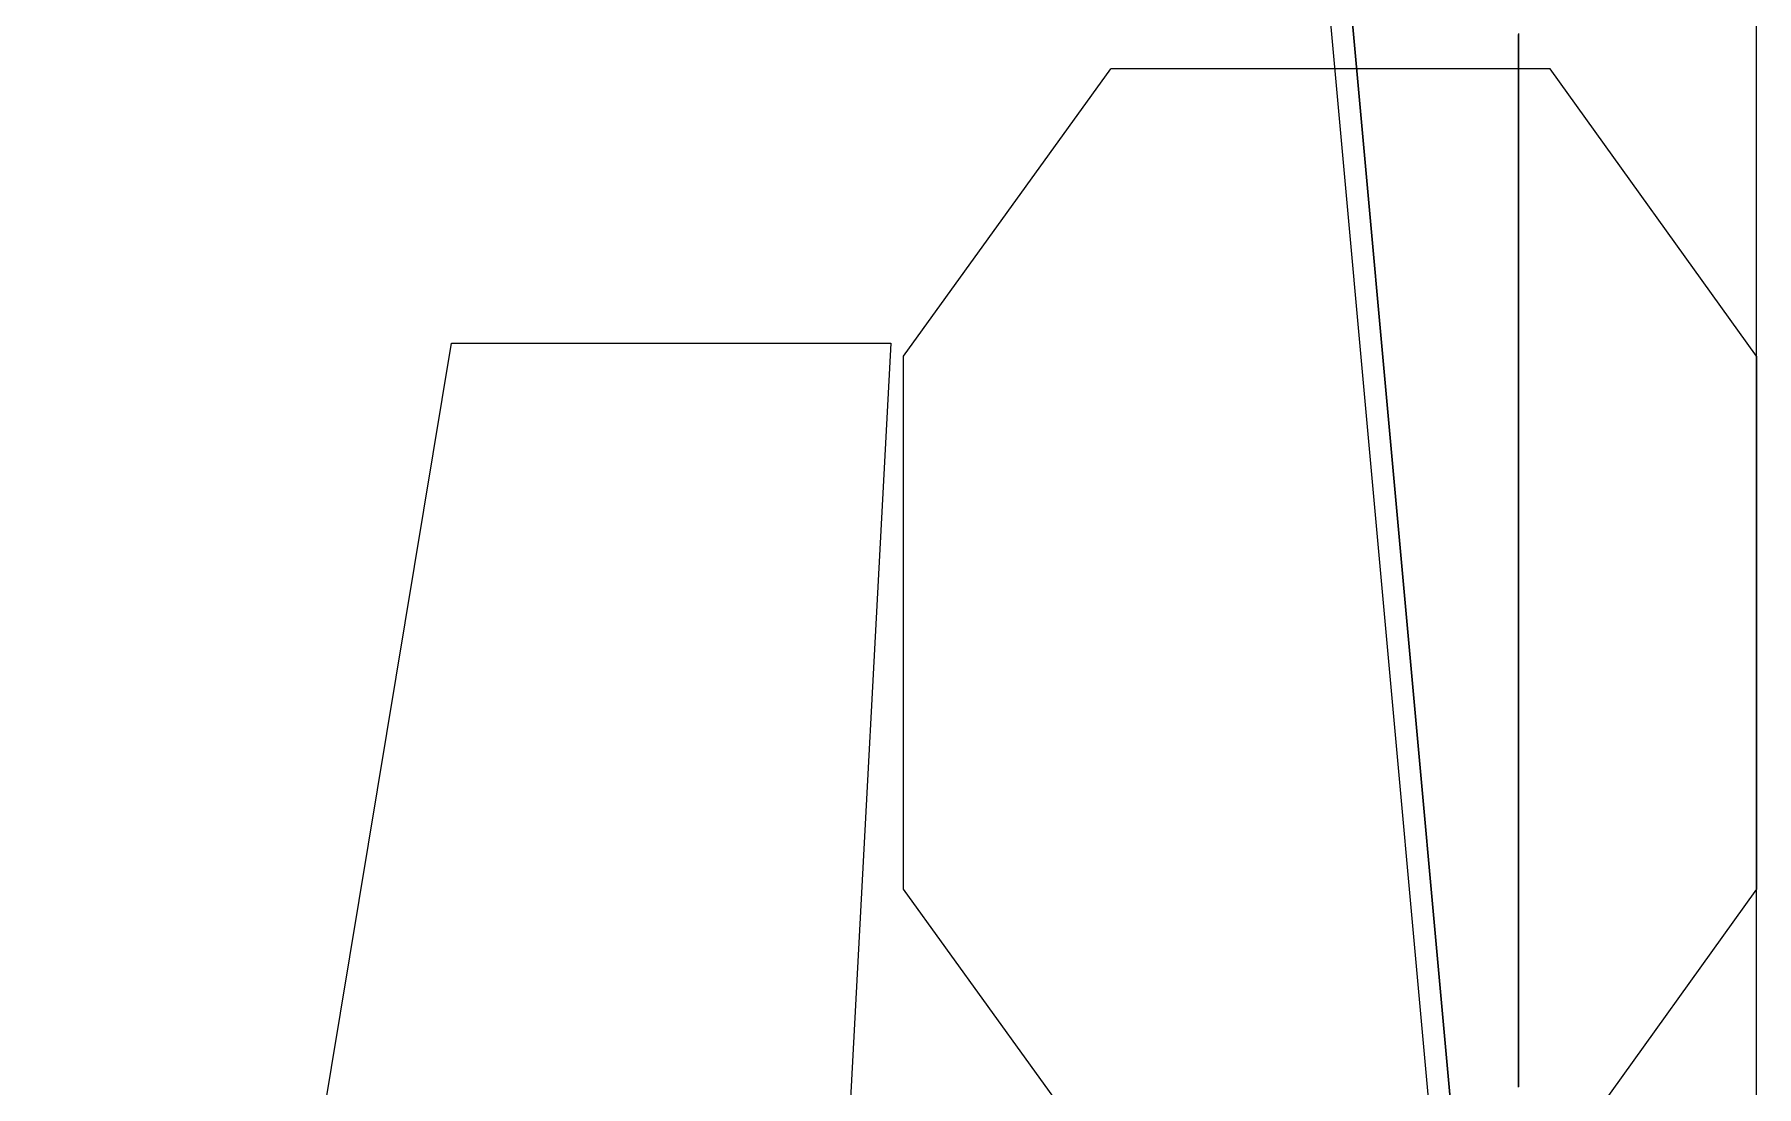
# Model space of a CAD drawing. Extents: x 65572 to 72871, y 30718 to 33858.
# Drawn here: x 65702.89 to 65710, y 31692.56 to 31696.9 of the extents above; entities that cross this region are included whole.
import ezdxf

# ---------------------------------------------------------------- set-up
doc = ezdxf.new("R2010")
doc.units = 0
doc.header["$LTSCALE"] = 0.5
doc.header["$MEASUREMENT"] = 0
doc.layers.get('0').update_dxf_attribs({"color": 20, "linetype": 'CONTINUOUS'})
doc.layers.add('Framing', color=142, linetype='CONTINUOUS', lineweight=13)
doc.layers.add('Layout', color=154, linetype='CONTINUOUS', lineweight=5)

# ---------------------------------------------------------------- blocks, each defined once
blk = doc.blocks.new('12fstg01')
at = {"color": 0, "linetype": 'ByBlock'}
for p, q in [((0.03515, 0.14937), (0.25367, 0.1132)), ((0.25367, 0.1132), (0.25367, 0.0751)), ((0.25367, 0.0751), (0.02436, 0.08728)), ((0.18143, 0.056), (0.20634, 0.07399)), ((0.20634, 0.07399), (0.25256, 0.07399)), ((0.25256, 0.07399), (0.27747, 0.056)), ((0.27747, 0.0179), (0.27747, 0.056)), ((0.20634, 0), (0.18143, 0.0179)), ((0.25256, 0), (0.27747, 0.0179)), ((0.25256, 0), (0.20634, 0))]:
    blk.add_line(p, q, dxfattribs=at)

msp = doc.modelspace()

# ---------------------------------------------------------------- linework, layer by layer
at = {"layer": 'Framing'}
msp.add_line((65710.001499, 31646.573358), (65710.001499, 31987.019194), dxfattribs=at)
at = {"layer": 'Layout', "linetype": 'ByBlock'}
for p, q in [((65708.020398, 31700.399654), (65709.020081, 31689.403142)), ((65709.020403, 31689.398956), (65708.020398, 31700.39901)), ((65708.020398, 31699.397953), (65709.020081, 31688.401441))]:
    msp.add_line(p, q, dxfattribs=at)
msp.add_lwpolyline([(65709.020081, 31692.558997), (65709.020081, 31692.563359), (65709.020081, 31692.567721), (65709.020081, 31692.572082), (65709.020081, 31692.576444), (65709.020081, 31692.580806), (65709.020081, 31692.585167), (65709.020081, 31692.589529), (65709.020081, 31692.593891), (65709.020081, 31692.598252), (65709.020081, 31692.602614), (65709.020081, 31692.606976), (65709.020081, 31692.611337), (65709.020081, 31692.615699), (65709.020081, 31692.620061), (65709.020081, 31692.624422), (65709.020081, 31692.628784), (65709.020081, 31692.633145), (65709.020081, 31692.637507), (65709.020081, 31692.641869), (65709.020081, 31692.64623), (65709.020081, 31692.650592), (65709.020081, 31692.654954), (65709.020081, 31692.659315), (65709.020081, 31692.663677), (65709.020081, 31692.668039), (65709.020081, 31692.6724), (65709.020081, 31692.676762), (65709.020081, 31692.681124), (65709.020081, 31692.685485), (65709.020081, 31692.689847), (65709.020081, 31692.694209), (65709.020081, 31692.69857), (65709.020081, 31692.702932), (65709.020081, 31692.707293), (65709.020081, 31692.711655), (65709.020081, 31692.716017), (65709.020081, 31692.720378), (65709.020081, 31692.72474), (65709.020081, 31692.729102), (65709.020081, 31692.733463), (65709.020081, 31692.737825), (65709.020081, 31692.742187), (65709.020081, 31692.746548), (65709.020081, 31692.75091), (65709.020081, 31692.755272), (65709.020081, 31692.759633), (65709.020081, 31692.763995), (65709.020081, 31692.768357), (65709.020081, 31692.772718), (65709.020081, 31692.77708), (65709.020081, 31692.781441), (65709.020081, 31692.785803), (65709.020081, 31692.790165), (65709.020081, 31692.794526), (65709.020081, 31692.798888), (65709.020081, 31692.80325), (65709.020081, 31692.807611), (65709.020081, 31692.811973), (65709.020081, 31692.816335), (65709.020081, 31692.820696), (65709.020081, 31692.825058), (65709.020081, 31692.82942), (65709.020081, 31692.833781), (65709.020081, 31692.838143), (65709.020081, 31692.842505), (65709.020081, 31692.846866), (65709.020081, 31692.851228), (65709.020081, 31692.855589), (65709.020081, 31692.859951), (65709.020081, 31692.864313), (65709.020081, 31692.868674), (65709.020081, 31692.873036), (65709.020081, 31692.877398), (65709.020081, 31692.881759), (65709.020081, 31692.886121), (65709.020081, 31692.890483), (65709.020081, 31692.894844), (65709.020081, 31692.899206), (65709.020081, 31692.903568), (65709.020081, 31692.907929), (65709.020081, 31692.912291), (65709.020081, 31692.916653), (65709.020081, 31692.921014), (65709.020081, 31692.925376), (65709.020081, 31692.929738), (65709.020081, 31692.934099), (65709.020081, 31692.938461), (65709.020081, 31692.942822), (65709.020081, 31692.947184), (65709.020081, 31692.951546), (65709.020081, 31692.955907), (65709.020081, 31692.960269), (65709.020081, 31692.964631), (65709.020081, 31692.968992), (65709.020081, 31692.973354), (65709.020081, 31692.977716), (65709.020081, 31692.982077), (65709.020081, 31692.986439), (65709.020081, 31692.990801), (65709.020081, 31692.995162), (65709.020081, 31692.999524), (65709.020081, 31693.003886), (65709.020081, 31693.008247), (65709.020081, 31693.012609), (65709.020081, 31693.01697), (65709.020081, 31693.021332), (65709.020081, 31693.025694), (65709.020081, 31693.030055), (65709.020081, 31693.034417), (65709.020081, 31693.038779), (65709.020081, 31693.04314), (65709.020081, 31693.047502), (65709.020081, 31693.051864), (65709.020081, 31693.056225), (65709.020081, 31693.060587), (65709.020081, 31693.064949), (65709.020081, 31693.06931), (65709.020081, 31693.073672), (65709.020081, 31693.078034), (65709.020081, 31693.082395), (65709.020081, 31693.086757), (65709.020081, 31693.091118), (65709.020081, 31693.09548), (65709.020081, 31693.099842), (65709.020081, 31693.104203), (65709.020081, 31693.108565), (65709.020081, 31693.112927), (65709.020081, 31693.117288), (65709.020081, 31693.12165), (65709.020081, 31693.126012), (65709.020081, 31693.130373), (65709.020081, 31693.134735), (65709.020081, 31693.139097), (65709.020081, 31693.143458), (65709.020081, 31693.14782), (65709.020081, 31693.152182), (65709.020081, 31693.156543), (65709.020081, 31693.160905), (65709.020081, 31693.165266), (65709.020081, 31693.169628), (65709.020081, 31693.17399), (65709.020081, 31693.178351), (65709.020081, 31693.182713), (65709.020081, 31693.187075), (65709.020081, 31693.191436), (65709.020081, 31693.195798), (65709.020081, 31693.20016), (65709.020081, 31693.204521), (65709.020081, 31693.208883), (65709.020081, 31693.213245), (65709.020081, 31693.217606), (65709.020081, 31693.221968), (65709.020081, 31693.22633), (65709.020081, 31693.230691), (65709.020081, 31693.235053), (65709.020081, 31693.239415), (65709.020081, 31693.243776), (65709.020081, 31693.248138), (65709.020081, 31693.252499), (65709.020081, 31693.256861), (65709.020081, 31693.261223), (65709.020081, 31693.265584), (65709.020081, 31693.269946), (65709.020081, 31693.274308), (65709.020081, 31693.278669), (65709.020081, 31693.283031), (65709.020081, 31693.287393), (65709.020081, 31693.291754), (65709.020081, 31693.296116), (65709.020081, 31693.300478), (65709.020081, 31693.304839), (65709.020081, 31693.309201), (65709.020081, 31693.313563), (65709.020081, 31693.317924), (65709.020081, 31693.322286), (65709.020081, 31693.326647), (65709.020081, 31693.331009), (65709.020081, 31693.335371), (65709.020081, 31693.339732), (65709.020081, 31693.344094), (65709.020081, 31693.348456), (65709.020081, 31693.352817), (65709.020081, 31693.357179), (65709.020081, 31693.361541), (65709.020081, 31693.365902), (65709.020081, 31693.370264), (65709.020081, 31693.374626), (65709.020081, 31693.378987), (65709.020081, 31693.383349), (65709.020081, 31693.387711), (65709.020081, 31693.392072), (65709.020081, 31693.396434), (65709.020081, 31693.400795), (65709.020081, 31693.405157), (65709.020081, 31693.409519), (65709.020081, 31693.41388), (65709.020081, 31693.418242), (65709.020081, 31693.422604), (65709.020081, 31693.426965), (65709.020081, 31693.431327), (65709.020081, 31693.435689), (65709.020081, 31693.44005), (65709.020081, 31693.444412), (65709.020081, 31693.448774), (65709.020081, 31693.453135), (65709.020081, 31693.457497), (65709.020081, 31693.461859), (65709.020081, 31693.46622), (65709.020081, 31693.470582), (65709.020081, 31693.474943), (65709.020081, 31693.479305), (65709.020081, 31693.483667), (65709.020081, 31693.488028), (65709.020081, 31693.49239), (65709.020081, 31693.496752), (65709.020081, 31693.501113), (65709.020081, 31693.505475), (65709.020081, 31693.509837), (65709.020081, 31693.514198), (65709.020081, 31693.51856), (65709.020081, 31693.522922), (65709.020081, 31693.527283), (65709.020081, 31693.531645), (65709.020081, 31693.536007), (65709.020081, 31693.540368), (65709.020081, 31693.54473), (65709.020081, 31693.549092), (65709.020081, 31693.553453), (65709.020081, 31693.557815), (65709.020081, 31693.562176), (65709.020081, 31693.566538), (65709.020081, 31693.5709), (65709.020081, 31693.575261), (65709.020081, 31693.579623), (65709.020081, 31693.583985), (65709.020081, 31693.588346), (65709.020081, 31693.592708), (65709.020081, 31693.59707), (65709.020081, 31693.601431), (65709.020081, 31693.605793), (65709.020081, 31693.610155), (65709.020081, 31693.614516), (65709.020081, 31693.618878), (65709.020081, 31693.62324), (65709.020081, 31693.627601), (65709.020081, 31693.631963), (65709.020081, 31693.636324), (65709.020081, 31693.640686), (65709.020081, 31693.645048), (65709.020081, 31693.649409), (65709.020081, 31693.653771), (65709.020081, 31693.658133), (65709.020081, 31693.662494), (65709.020081, 31693.666856), (65709.020081, 31693.671218), (65709.020081, 31693.675579), (65709.020081, 31693.679941), (65709.020081, 31693.684303), (65709.020081, 31693.688664), (65709.020081, 31693.693026), (65709.020081, 31693.697388), (65709.020081, 31693.701749), (65709.020081, 31693.706111), (65709.020081, 31693.710472), (65709.020081, 31693.714834), (65709.020081, 31693.719196), (65709.020081, 31693.723557), (65709.020081, 31693.727919), (65709.020081, 31693.732281), (65709.020081, 31693.736642), (65709.020081, 31693.741004), (65709.020081, 31693.745366), (65709.020081, 31693.749727), (65709.020081, 31693.754089), (65709.020081, 31693.758451), (65709.020081, 31693.762812), (65709.020081, 31693.767174), (65709.020081, 31693.771536), (65709.020081, 31693.775897), (65709.020081, 31693.780259), (65709.020081, 31693.78462), (65709.020081, 31693.788982), (65709.020081, 31693.793344), (65709.020081, 31693.797705), (65709.020081, 31693.802067), (65709.020081, 31693.806429), (65709.020081, 31693.81079), (65709.020081, 31693.815152), (65709.020081, 31693.819514), (65709.020081, 31693.823875), (65709.020081, 31693.828237), (65709.020081, 31693.832599), (65709.020081, 31693.83696), (65709.020081, 31693.841322), (65709.020081, 31693.845684), (65709.020081, 31693.850045), (65709.020081, 31693.854407), (65709.020081, 31693.858769), (65709.020081, 31693.86313), (65709.020081, 31693.867492), (65709.020081, 31693.871853), (65709.020081, 31693.876215), (65709.020081, 31693.880577), (65709.020081, 31693.884938), (65709.020081, 31693.8893), (65709.020081, 31693.893662), (65709.020081, 31693.898023), (65709.020081, 31693.902385), (65709.020081, 31693.906747), (65709.020081, 31693.911108), (65709.020081, 31693.91547), (65709.020081, 31693.919832), (65709.020081, 31693.925054), (65709.020081, 31693.930277), (65709.020081, 31693.9355), (65709.020081, 31693.940723), (65709.020081, 31693.945946), (65709.020081, 31693.951169), (65709.020081, 31693.956392), (65709.020081, 31693.961614), (65709.020081, 31693.966837), (65709.020081, 31693.97206), (65709.020081, 31693.977283), (65709.020081, 31693.982506), (65709.020081, 31693.987729), (65709.020081, 31693.992951), (65709.020081, 31693.998174), (65709.020081, 31694.003397), (65709.020081, 31694.00862), (65709.020081, 31694.013843), (65709.020081, 31694.019066), (65709.020081, 31694.024289), (65709.020081, 31694.029511), (65709.020081, 31694.034734), (65709.020081, 31694.039957), (65709.020081, 31694.04518), (65709.020081, 31694.050403), (65709.020081, 31694.055626), (65709.020081, 31694.060849), (65709.020081, 31694.066071), (65709.020081, 31694.071294), (65709.020081, 31694.076517), (65709.020081, 31694.08174), (65709.020081, 31694.086963), (65709.020081, 31694.092186), (65709.020081, 31694.097408), (65709.020081, 31694.102631), (65709.020081, 31694.107854), (65709.020081, 31694.113077), (65709.020081, 31694.1183), (65709.020081, 31694.123523), (65709.020081, 31694.128746), (65709.020081, 31694.133968), (65709.020081, 31694.139191), (65709.020081, 31694.144414), (65709.020081, 31694.149637), (65709.020081, 31694.15486), (65709.020081, 31694.160083), (65709.020081, 31694.165306), (65709.020081, 31694.170528), (65709.020081, 31694.175751), (65709.020081, 31694.180974), (65709.020081, 31694.186197), (65709.020081, 31694.19142), (65709.020081, 31694.196643), (65709.020081, 31694.201865), (65709.020081, 31694.207088), (65709.020081, 31694.212311), (65709.020081, 31694.217534), (65709.020081, 31694.222757), (65709.020081, 31694.22798), (65709.020081, 31694.233203), (65709.020081, 31694.238425), (65709.020081, 31694.243648), (65709.020081, 31694.248871), (65709.020081, 31694.254094), (65709.020081, 31694.259317), (65709.020081, 31694.26454), (65709.020081, 31694.269763), (65709.020081, 31694.274985), (65709.020081, 31694.280208), (65709.020081, 31694.285431), (65709.020081, 31694.290654), (65709.020081, 31694.295877), (65709.020081, 31694.3011), (65709.020081, 31694.306322), (65709.020081, 31694.311545), (65709.020081, 31694.316768), (65709.020081, 31694.321991), (65709.020081, 31694.327214), (65709.020081, 31694.332437), (65709.020081, 31694.33766), (65709.020081, 31694.342882), (65709.020081, 31694.348105), (65709.020081, 31694.353328), (65709.020081, 31694.358551), (65709.020081, 31694.363774), (65709.020081, 31694.368997), (65709.020081, 31694.37422), (65709.020081, 31694.379442), (65709.020081, 31694.384665), (65709.020081, 31694.389888), (65709.020081, 31694.395111), (65709.020081, 31694.400334), (65709.020081, 31694.405557), (65709.020081, 31694.410779), (65709.020081, 31694.416002), (65709.020081, 31694.421225), (65709.020081, 31694.426448), (65709.020081, 31694.431671), (65709.020081, 31694.436894), (65709.020081, 31694.442117), (65709.020081, 31694.447339), (65709.020081, 31694.452562), (65709.020081, 31694.457785), (65709.020081, 31694.463008), (65709.020081, 31694.468231), (65709.020081, 31694.473454), (65709.020081, 31694.478677), (65709.020081, 31694.483899), (65709.020081, 31694.489122), (65709.020081, 31694.494345), (65709.020081, 31694.499568), (65709.020081, 31694.504791), (65709.020081, 31694.510014), (65709.020081, 31694.515237), (65709.020081, 31694.520459), (65709.020081, 31694.525682), (65709.020081, 31694.530905), (65709.020081, 31694.536128), (65709.020081, 31694.541351), (65709.020081, 31694.546574), (65709.020081, 31694.551796), (65709.020081, 31694.557019), (65709.020081, 31694.562242), (65709.020081, 31694.567465), (65709.020081, 31694.572688), (65709.020081, 31694.577911), (65709.020081, 31694.583134), (65709.020081, 31694.588356), (65709.020081, 31694.593579), (65709.020081, 31694.598802), (65709.020081, 31694.604025), (65709.020081, 31694.609248), (65709.020081, 31694.614471), (65709.020081, 31694.619694), (65709.020081, 31694.624916), (65709.020081, 31694.630139), (65709.020081, 31694.635362), (65709.020081, 31694.640585), (65709.020081, 31694.645808), (65709.020081, 31694.651031), (65709.020081, 31694.656253), (65709.020081, 31694.661476), (65709.020081, 31694.666699), (65709.020081, 31694.671922), (65709.020081, 31694.677145), (65709.020081, 31694.682368), (65709.020081, 31694.687591), (65709.020081, 31694.692813), (65709.020081, 31694.698036), (65709.020081, 31694.703259), (65709.020081, 31694.708482), (65709.020081, 31694.713705), (65709.020081, 31694.718928), (65709.020081, 31694.724151), (65709.020081, 31694.729373), (65709.020081, 31694.734596), (65709.020081, 31694.739819), (65709.020081, 31694.745042), (65709.020081, 31694.750265), (65709.020081, 31694.755488), (65709.020081, 31694.76071), (65709.020081, 31694.765933), (65709.020081, 31694.771156), (65709.020081, 31694.776379), (65709.020081, 31694.781602), (65709.020081, 31694.786825), (65709.020081, 31694.792048), (65709.020081, 31694.79727), (65709.020081, 31694.802493), (65709.020081, 31694.807716), (65709.020081, 31694.812939), (65709.020081, 31694.818162), (65709.020081, 31694.823385), (65709.020081, 31694.828608), (65709.020081, 31694.83383), (65709.020081, 31694.839053), (65709.020081, 31694.844276), (65709.020081, 31694.849499), (65709.020081, 31694.854722), (65709.020081, 31694.859945), (65709.020081, 31694.865167), (65709.020081, 31694.87039), (65709.020081, 31694.875613), (65709.020081, 31694.880836), (65709.020081, 31694.886059), (65709.020081, 31694.891282), (65709.020081, 31694.896505), (65709.020081, 31694.901727), (65709.020081, 31694.90695), (65709.020081, 31694.912173), (65709.020081, 31694.917396), (65709.020081, 31694.922619), (65709.020081, 31694.927842), (65709.020081, 31694.933065), (65709.020081, 31694.938287), (65709.020081, 31694.94351), (65709.020081, 31694.948733), (65709.020081, 31694.953956), (65709.020081, 31694.959179), (65709.020081, 31694.964402), (65709.020081, 31694.969624), (65709.020081, 31694.974847), (65709.020081, 31694.98007), (65709.020081, 31694.985293), (65709.020081, 31694.990516), (65709.020081, 31694.995739), (65709.020081, 31695.000962), (65709.020081, 31695.006184), (65709.020081, 31695.011407), (65709.020081, 31695.01663), (65709.020081, 31695.021853), (65709.020081, 31695.027076), (65709.020081, 31695.032299), (65709.020081, 31695.037522), (65709.020081, 31695.042744), (65709.020081, 31695.047967), (65709.020081, 31695.05319), (65709.020081, 31695.058413), (65709.020081, 31695.063636), (65709.020081, 31695.068859), (65709.020081, 31695.074081), (65709.020081, 31695.079304), (65709.020081, 31695.084527), (65709.020081, 31695.08975), (65709.020081, 31695.094973), (65709.020081, 31695.100196), (65709.020081, 31695.105419), (65709.020081, 31695.110641), (65709.020081, 31695.115864), (65709.020081, 31695.121087), (65709.020081, 31695.12631), (65709.020081, 31695.131533), (65709.020081, 31695.136756), (65709.020081, 31695.141979), (65709.020081, 31695.147201), (65709.020081, 31695.152424), (65709.020081, 31695.157647), (65709.020081, 31695.16287), (65709.020081, 31695.168093), (65709.020081, 31695.173316), (65709.020081, 31695.178538), (65709.020081, 31695.183761), (65709.020081, 31695.188984), (65709.020081, 31695.194207), (65709.020081, 31695.19943), (65709.020081, 31695.204653), (65709.020081, 31695.209876), (65709.020081, 31695.215098), (65709.020081, 31695.220321), (65709.020081, 31695.225544), (65709.020081, 31695.230767), (65709.020081, 31695.23599), (65709.020081, 31695.241213), (65709.020081, 31695.246436), (65709.020081, 31695.251658), (65709.020081, 31695.256881), (65709.020081, 31695.262104), (65709.020081, 31695.267327), (65709.020081, 31695.27255), (65709.020081, 31695.277773), (65709.020081, 31695.282995), (65709.020081, 31695.288218), (65709.020081, 31695.293441), (65709.020081, 31695.298664), (65709.020081, 31695.303887), (65709.020081, 31695.30911), (65709.020081, 31695.314333), (65709.020081, 31695.319555), (65709.020081, 31695.324778), (65709.020081, 31695.330001), (65709.020081, 31695.335224), (65709.020081, 31695.340447), (65709.020081, 31695.34567), (65709.020081, 31695.350893), (65709.020081, 31695.356115), (65709.020081, 31695.361338), (65709.020081, 31695.366561), (65709.020081, 31695.371784), (65709.020081, 31695.377007), (65709.020081, 31695.38223), (65709.020081, 31695.387452), (65709.020081, 31695.392675), (65709.020081, 31695.397898), (65709.020081, 31695.403121), (65709.020081, 31695.408344), (65709.020081, 31695.413567), (65709.020081, 31695.41879), (65709.020081, 31695.424012), (65709.020081, 31695.429235), (65709.020081, 31695.434458), (65709.020081, 31695.439681), (65709.020081, 31695.444904), (65709.020081, 31695.450127), (65709.020081, 31695.45535), (65709.020081, 31695.460572), (65709.020081, 31695.465795), (65709.020081, 31695.471018), (65709.020081, 31695.476241), (65709.020081, 31695.481464), (65709.020081, 31695.486687), (65709.020081, 31695.491909), (65709.020081, 31695.497132), (65709.020081, 31695.502355), (65709.020081, 31695.507578), (65709.020081, 31695.512801), (65709.020081, 31695.518024), (65709.020081, 31695.523247), (65709.020081, 31695.528469), (65709.020081, 31695.533692), (65709.020081, 31695.538915), (65709.020081, 31695.544138), (65709.020081, 31695.549361), (65709.020081, 31695.554584), (65709.020081, 31695.559807), (65709.020081, 31695.565029), (65709.020081, 31695.570252), (65709.020081, 31695.575475), (65709.020081, 31695.580698), (65709.020081, 31695.585921), (65709.020081, 31695.591144), (65709.020081, 31695.596367), (65709.020081, 31695.601589), (65709.020081, 31695.606812), (65709.020081, 31695.612035), (65709.020081, 31695.617258), (65709.020081, 31695.622481), (65709.020081, 31695.627704), (65709.020081, 31695.632926), (65709.020081, 31695.638149), (65709.020081, 31695.643372), (65709.020081, 31695.648595), (65709.020081, 31695.653818), (65709.020081, 31695.659041), (65709.020081, 31695.664264), (65709.020081, 31695.669486), (65709.020081, 31695.674709), (65709.020081, 31695.679932), (65709.020081, 31695.685155), (65709.020081, 31695.690378), (65709.020081, 31695.695601), (65709.020081, 31695.700824), (65709.020081, 31695.706046), (65709.020081, 31695.711269), (65709.020081, 31695.716492), (65709.020081, 31695.721715), (65709.020081, 31695.726938), (65709.020081, 31695.732161), (65709.020081, 31695.737383), (65709.020081, 31695.742606), (65709.020081, 31695.747829), (65709.020081, 31695.753052), (65709.020081, 31695.758275), (65709.020081, 31695.763498), (65709.020081, 31695.768721), (65709.020081, 31695.773943), (65709.020081, 31695.779166), (65709.020081, 31695.784389), (65709.020081, 31695.789612), (65709.020081, 31695.794835), (65709.020081, 31695.800058), (65709.020081, 31695.805281), (65709.020081, 31695.810503), (65709.020081, 31695.815726), (65709.020081, 31695.820949), (65709.020081, 31695.826172), (65709.020081, 31695.831395), (65709.020081, 31695.836618), (65709.020081, 31695.84184), (65709.020081, 31695.847063), (65709.020081, 31695.852286), (65709.020081, 31695.857509), (65709.020081, 31695.862732), (65709.020081, 31695.867955), (65709.020081, 31695.873178), (65709.020081, 31695.8784), (65709.020081, 31695.883623), (65709.020081, 31695.888846), (65709.020081, 31695.894069), (65709.020081, 31695.899292), (65709.020081, 31695.904515), (65709.020081, 31695.909738), (65709.020081, 31695.91496), (65709.020081, 31695.920183), (65709.020081, 31695.925406), (65709.020081, 31695.930629), (65709.020081, 31695.935852), (65709.020081, 31695.941075), (65709.020081, 31695.946297), (65709.020081, 31695.95152), (65709.020081, 31695.956743), (65709.020081, 31695.961966), (65709.020081, 31695.967189), (65709.020081, 31695.972412), (65709.020081, 31695.977635), (65709.020081, 31695.982857), (65709.020081, 31695.98808), (65709.020081, 31695.993303), (65709.020081, 31695.998526), (65709.020081, 31696.003749), (65709.020081, 31696.008972), (65709.020081, 31696.014195), (65709.020081, 31696.019417), (65709.020081, 31696.02464), (65709.020081, 31696.029863), (65709.020081, 31696.035086), (65709.020081, 31696.040309), (65709.020081, 31696.045532), (65709.020081, 31696.050754), (65709.020081, 31696.055977), (65709.020081, 31696.0612), (65709.020081, 31696.066423), (65709.020081, 31696.071646), (65709.020081, 31696.076869), (65709.020081, 31696.082092), (65709.020081, 31696.087314), (65709.020081, 31696.092537), (65709.020081, 31696.09776), (65709.020081, 31696.102983), (65709.020081, 31696.108206), (65709.020081, 31696.113429), (65709.020081, 31696.118652), (65709.020081, 31696.123874), (65709.020081, 31696.129097), (65709.020081, 31696.13432), (65709.020081, 31696.139543), (65709.020081, 31696.144766), (65709.020081, 31696.149989), (65709.020081, 31696.155211), (65709.020081, 31696.160434), (65709.020081, 31696.165657), (65709.020081, 31696.17088), (65709.020081, 31696.176103), (65709.020081, 31696.181326), (65709.020081, 31696.186549), (65709.020081, 31696.191771), (65709.020081, 31696.197294), (65709.020081, 31696.203116), (65709.020081, 31696.208938), (65709.020081, 31696.21476), (65709.020081, 31696.220583), (65709.020081, 31696.226405), (65709.020081, 31696.232227), (65709.020081, 31696.238049), (65709.020081, 31696.243871), (65709.020081, 31696.249693), (65709.020081, 31696.255516), (65709.020081, 31696.261338), (65709.020081, 31696.26716), (65709.020081, 31696.272982), (65709.020081, 31696.278804), (65709.020081, 31696.284626), (65709.020081, 31696.290448), (65709.020081, 31696.296271), (65709.020081, 31696.302093), (65709.020081, 31696.307915), (65709.020081, 31696.313737), (65709.020081, 31696.319559), (65709.020081, 31696.325381), (65709.020081, 31696.331204), (65709.020081, 31696.337026), (65709.020081, 31696.342848), (65709.020081, 31696.34867), (65709.020081, 31696.354492), (65709.020081, 31696.360314), (65709.020081, 31696.366136), (65709.020081, 31696.371959), (65709.020081, 31696.377781), (65709.020081, 31696.383603), (65709.020081, 31696.389425), (65709.020081, 31696.395247), (65709.020081, 31696.401069), (65709.020081, 31696.406892), (65709.020081, 31696.412714), (65709.020081, 31696.418536), (65709.020081, 31696.424358), (65709.020081, 31696.43018), (65709.020081, 31696.436002), (65709.020081, 31696.441825), (65709.020081, 31696.447647), (65709.020081, 31696.453469), (65709.020081, 31696.459291), (65709.020081, 31696.465113), (65709.020081, 31696.470935), (65709.020081, 31696.476757), (65709.020081, 31696.48258), (65709.020081, 31696.488402), (65709.020081, 31696.494224), (65709.020081, 31696.500046), (65709.020081, 31696.505868), (65709.020081, 31696.51169), (65709.020081, 31696.517513), (65709.020081, 31696.523335), (65709.020081, 31696.529157), (65709.020081, 31696.534979), (65709.020081, 31696.540801), (65709.020081, 31696.546623), (65709.020081, 31696.552446), (65709.020081, 31696.558268), (65709.020081, 31696.56409), (65709.020081, 31696.569912), (65709.020081, 31696.575734), (65709.020081, 31696.581556), (65709.020081, 31696.587378), (65709.020081, 31696.593201), (65709.020081, 31696.599023), (65709.020081, 31696.604845), (65709.020081, 31696.610667), (65709.020081, 31696.616489), (65709.020081, 31696.622311), (65709.020081, 31696.628134), (65709.020081, 31696.633956), (65709.020081, 31696.639778), (65709.020081, 31696.6456), (65709.020081, 31696.651422), (65709.020081, 31696.657244), (65709.020081, 31696.663066), (65709.020081, 31696.668889), (65709.020081, 31696.674711), (65709.020081, 31696.680533), (65709.020081, 31696.686355), (65709.020081, 31696.692177), (65709.020081, 31696.697999), (65709.020081, 31696.703822), (65709.020081, 31696.709644), (65709.020081, 31696.715466), (65709.020081, 31696.721288), (65709.020081, 31696.72711), (65709.020081, 31696.732932), (65709.020081, 31696.738755), (65709.020081, 31696.744577), (65709.020081, 31696.750399), (65709.020081, 31696.756221), (65709.020081, 31696.762043), (65709.020081, 31696.767865), (65709.020081, 31696.773687), (65709.020081, 31696.77951), (65709.020081, 31696.785332), (65709.020081, 31696.791154), (65709.020081, 31696.796976), (65709.020081, 31696.802798), (65709.020081, 31696.80862), (65709.020081, 31696.814443), (65709.020081, 31696.820265), (65709.020081, 31696.826087), (65709.020081, 31696.831909), (65709.020081, 31696.837731), (65709.020081, 31696.843553), (65709.020081, 31696.849376), (65709.020081, 31696.855198), (65709.020081, 31696.86102), (65709.020081, 31696.866842), (65709.020081, 31696.872664), (65709.020081, 31696.878486), (65709.020081, 31696.884308), (65709.020081, 31696.890131), (65709.020081, 31696.895953), (65709.020081, 31696.901775)], dxfattribs=at)
at = {"layer": 'Layout', "linetype": 'ByBlock', "flags": 128}
msp.add_lwpolyline([(65709.020403, 31692.560191), (65709.020403, 31692.564554), (65709.020403, 31692.568917), (65709.020403, 31692.57328), (65709.020403, 31692.577643), (65709.020403, 31692.582006), (65709.020403, 31692.586369), (65709.020403, 31692.590732), (65709.020403, 31692.595095), (65709.020403, 31692.599458), (65709.020403, 31692.603822), (65709.020403, 31692.608185), (65709.020403, 31692.612548), (65709.020403, 31692.616911), (65709.020403, 31692.621274), (65709.020403, 31692.625637), (65709.020403, 31692.63), (65709.020403, 31692.634363), (65709.020403, 31692.638726), (65709.020403, 31692.643089), (65709.020403, 31692.647452), (65709.020403, 31692.651815), (65709.020403, 31692.656178), (65709.020403, 31692.660541), (65709.020403, 31692.664904), (65709.020403, 31692.669267), (65709.020403, 31692.67363), (65709.020403, 31692.677993), (65709.020403, 31692.682356), (65709.020403, 31692.68672), (65709.020403, 31692.691083), (65709.020403, 31692.695446), (65709.020403, 31692.699809), (65709.020403, 31692.704172), (65709.020403, 31692.708535), (65709.020403, 31692.712898), (65709.020403, 31692.717261), (65709.020403, 31692.721624), (65709.020403, 31692.725987), (65709.020403, 31692.73035), (65709.020403, 31692.734713), (65709.020403, 31692.739076), (65709.020403, 31692.743439), (65709.020403, 31692.747802), (65709.020403, 31692.752165), (65709.020403, 31692.756528), (65709.020403, 31692.760891), (65709.020403, 31692.765254), (65709.020403, 31692.769618), (65709.020403, 31692.773981), (65709.020403, 31692.778344), (65709.020403, 31692.782707), (65709.020403, 31692.78707), (65709.020403, 31692.791433), (65709.020403, 31692.795796), (65709.020403, 31692.800159), (65709.020403, 31692.804522), (65709.020403, 31692.808885), (65709.020403, 31692.813248), (65709.020403, 31692.817611), (65709.020403, 31692.821974), (65709.020403, 31692.826337), (65709.020403, 31692.8307), (65709.020403, 31692.835063), (65709.020403, 31692.839426), (65709.020403, 31692.843789), (65709.020403, 31692.848152), (65709.020403, 31692.852516), (65709.020403, 31692.856879), (65709.020403, 31692.861242), (65709.020403, 31692.865605), (65709.020403, 31692.869968), (65709.020403, 31692.874331), (65709.020403, 31692.878694), (65709.020403, 31692.883057), (65709.020403, 31692.88742), (65709.020403, 31692.891783), (65709.020403, 31692.896146), (65709.020403, 31692.900509), (65709.020403, 31692.904872), (65709.020403, 31692.909235), (65709.020403, 31692.913598), (65709.020403, 31692.917961), (65709.020403, 31692.922324), (65709.020403, 31692.926687), (65709.020403, 31692.93105), (65709.020403, 31692.935414), (65709.020403, 31692.939777), (65709.020403, 31692.94414), (65709.020403, 31692.948503), (65709.020403, 31692.952866), (65709.020403, 31692.957229), (65709.020403, 31692.961592), (65709.020403, 31692.965955), (65709.020403, 31692.970318), (65709.020403, 31692.974681), (65709.020403, 31692.979044), (65709.020403, 31692.983407), (65709.020403, 31692.98777), (65709.020403, 31692.992133), (65709.020403, 31692.996496), (65709.020403, 31693.000859), (65709.020403, 31693.005222), (65709.020403, 31693.009585), (65709.020403, 31693.013948), (65709.020403, 31693.018312), (65709.020403, 31693.022675), (65709.020403, 31693.027038), (65709.020403, 31693.031401), (65709.020403, 31693.035764), (65709.020403, 31693.040127), (65709.020403, 31693.04449), (65709.020403, 31693.048853), (65709.020403, 31693.053216), (65709.020403, 31693.057579), (65709.020403, 31693.061942), (65709.020403, 31693.066305), (65709.020403, 31693.070668), (65709.020403, 31693.075031), (65709.020403, 31693.079394), (65709.020403, 31693.083757), (65709.020403, 31693.08812), (65709.020403, 31693.092483), (65709.020403, 31693.096846), (65709.020403, 31693.10121), (65709.020403, 31693.105573), (65709.020403, 31693.109936), (65709.020403, 31693.114299), (65709.020403, 31693.118662), (65709.020403, 31693.123025), (65709.020403, 31693.127388), (65709.020403, 31693.131751), (65709.020403, 31693.136114), (65709.020403, 31693.140477), (65709.020403, 31693.14484), (65709.020403, 31693.149203), (65709.020403, 31693.153566), (65709.020403, 31693.157929), (65709.020403, 31693.162292), (65709.020403, 31693.166655), (65709.020403, 31693.171018), (65709.020403, 31693.175381), (65709.020403, 31693.179744), (65709.020403, 31693.184108), (65709.020403, 31693.188471), (65709.020403, 31693.192834), (65709.020403, 31693.197197), (65709.020403, 31693.20156), (65709.020403, 31693.205923), (65709.020403, 31693.210286), (65709.020403, 31693.214649), (65709.020403, 31693.219012), (65709.020403, 31693.223375), (65709.020403, 31693.227738), (65709.020403, 31693.232101), (65709.020403, 31693.236464), (65709.020403, 31693.240827), (65709.020403, 31693.24519), (65709.020403, 31693.249553), (65709.020403, 31693.253916), (65709.020403, 31693.258279), (65709.020403, 31693.262642), (65709.020403, 31693.267006), (65709.020403, 31693.271369), (65709.020403, 31693.275732), (65709.020403, 31693.280095), (65709.020403, 31693.284458), (65709.020403, 31693.288821), (65709.020403, 31693.293184), (65709.020403, 31693.297547), (65709.020403, 31693.30191), (65709.020403, 31693.306273), (65709.020403, 31693.310636), (65709.020403, 31693.314999), (65709.020403, 31693.319362), (65709.020403, 31693.323725), (65709.020403, 31693.328088), (65709.020403, 31693.332451), (65709.020403, 31693.336814), (65709.020403, 31693.341177), (65709.020403, 31693.34554), (65709.020403, 31693.349904), (65709.020403, 31693.354267), (65709.020403, 31693.35863), (65709.020403, 31693.362993), (65709.020403, 31693.367356), (65709.020403, 31693.371719), (65709.020403, 31693.376082), (65709.020403, 31693.380445), (65709.020403, 31693.384808), (65709.020403, 31693.389171), (65709.020403, 31693.393534), (65709.020403, 31693.397897), (65709.020403, 31693.40226), (65709.020403, 31693.406623), (65709.020403, 31693.410986), (65709.020403, 31693.415349), (65709.020403, 31693.419712), (65709.020403, 31693.424075), (65709.020403, 31693.428438), (65709.020403, 31693.432802), (65709.020403, 31693.437165), (65709.020403, 31693.441528), (65709.020403, 31693.445891), (65709.020403, 31693.450254), (65709.020403, 31693.454617), (65709.020403, 31693.45898), (65709.020403, 31693.463343), (65709.020403, 31693.467706), (65709.020403, 31693.472069), (65709.020403, 31693.476432), (65709.020403, 31693.480795), (65709.020403, 31693.485158), (65709.020403, 31693.489521), (65709.020403, 31693.493884), (65709.020403, 31693.498247), (65709.020403, 31693.50261), (65709.020403, 31693.506973), (65709.020403, 31693.511336), (65709.020403, 31693.5157), (65709.020403, 31693.520063), (65709.020403, 31693.524426), (65709.020403, 31693.528789), (65709.020403, 31693.533152), (65709.020403, 31693.537515), (65709.020403, 31693.541878), (65709.020403, 31693.546241), (65709.020403, 31693.550604), (65709.020403, 31693.554967), (65709.020403, 31693.55933), (65709.020403, 31693.563693), (65709.020403, 31693.568056), (65709.020403, 31693.572419), (65709.020403, 31693.576782), (65709.020403, 31693.581145), (65709.020403, 31693.585508), (65709.020403, 31693.589871), (65709.020403, 31693.594234), (65709.020403, 31693.598598), (65709.020403, 31693.602961), (65709.020403, 31693.607324), (65709.020403, 31693.611687), (65709.020403, 31693.61605), (65709.020403, 31693.620413), (65709.020403, 31693.624776), (65709.020403, 31693.629139), (65709.020403, 31693.633502), (65709.020403, 31693.637865), (65709.020403, 31693.642228), (65709.020403, 31693.646591), (65709.020403, 31693.650954), (65709.020403, 31693.655317), (65709.020403, 31693.65968), (65709.020403, 31693.664043), (65709.020403, 31693.668406), (65709.020403, 31693.672769), (65709.020403, 31693.677132), (65709.020403, 31693.681496), (65709.020403, 31693.685859), (65709.020403, 31693.690222), (65709.020403, 31693.694585), (65709.020403, 31693.698948), (65709.020403, 31693.703311), (65709.020403, 31693.707674), (65709.020403, 31693.712037), (65709.020403, 31693.7164), (65709.020403, 31693.720763), (65709.020403, 31693.725126), (65709.020403, 31693.729489), (65709.020403, 31693.733852), (65709.020403, 31693.738215), (65709.020403, 31693.742578), (65709.020403, 31693.746941), (65709.020403, 31693.751304), (65709.020403, 31693.755667), (65709.020403, 31693.76003), (65709.020403, 31693.764394), (65709.020403, 31693.768757), (65709.020403, 31693.77312), (65709.020403, 31693.777483), (65709.020403, 31693.781846), (65709.020403, 31693.786209), (65709.020403, 31693.790572), (65709.020403, 31693.794935), (65709.020403, 31693.799298), (65709.020403, 31693.803661), (65709.020403, 31693.808024), (65709.020403, 31693.812387), (65709.020403, 31693.81675), (65709.020403, 31693.821113), (65709.020403, 31693.825476), (65709.020403, 31693.829839), (65709.020403, 31693.834202), (65709.020403, 31693.838565), (65709.020403, 31693.842928), (65709.020403, 31693.847292), (65709.020403, 31693.851655), (65709.020403, 31693.856018), (65709.020403, 31693.860381), (65709.020403, 31693.864744), (65709.020403, 31693.869107), (65709.020403, 31693.87347), (65709.020403, 31693.877833), (65709.020403, 31693.882196), (65709.020403, 31693.886559), (65709.020403, 31693.890922), (65709.020403, 31693.895285), (65709.020403, 31693.899648), (65709.020403, 31693.904011), (65709.020403, 31693.908374), (65709.020403, 31693.912737), (65709.020403, 31693.9171), (65709.020403, 31693.922325), (65709.020403, 31693.927549), (65709.020403, 31693.932774), (65709.020403, 31693.937999), (65709.020403, 31693.943223), (65709.020403, 31693.948448), (65709.020403, 31693.953672), (65709.020403, 31693.958897), (65709.020403, 31693.964121), (65709.020403, 31693.969346), (65709.020403, 31693.97457), (65709.020403, 31693.979795), (65709.020403, 31693.985019), (65709.020403, 31693.990244), (65709.020403, 31693.995468), (65709.020403, 31694.000693), (65709.020403, 31694.005917), (65709.020403, 31694.011142), (65709.020403, 31694.016367), (65709.020403, 31694.021591), (65709.020403, 31694.026816), (65709.020403, 31694.03204), (65709.020403, 31694.037265), (65709.020403, 31694.042489), (65709.020403, 31694.047714), (65709.020403, 31694.052938), (65709.020403, 31694.058163), (65709.020403, 31694.063387), (65709.020403, 31694.068612), (65709.020403, 31694.073836), (65709.020403, 31694.079061), (65709.020403, 31694.084285), (65709.020403, 31694.08951), (65709.020403, 31694.094735), (65709.020403, 31694.099959), (65709.020403, 31694.105184), (65709.020403, 31694.110408), (65709.020403, 31694.115633), (65709.020403, 31694.120857), (65709.020403, 31694.126082), (65709.020403, 31694.131306), (65709.020403, 31694.136531), (65709.020403, 31694.141755), (65709.020403, 31694.14698), (65709.020403, 31694.152204), (65709.020403, 31694.157429), (65709.020403, 31694.162653), (65709.020403, 31694.167878), (65709.020403, 31694.173102), (65709.020403, 31694.178327), (65709.020403, 31694.183552), (65709.020403, 31694.188776), (65709.020403, 31694.194001), (65709.020403, 31694.199225), (65709.020403, 31694.20445), (65709.020403, 31694.209674), (65709.020403, 31694.214899), (65709.020403, 31694.220123), (65709.020403, 31694.225348), (65709.020403, 31694.230572), (65709.020403, 31694.235797), (65709.020403, 31694.241021), (65709.020403, 31694.246246), (65709.020403, 31694.25147), (65709.020403, 31694.256695), (65709.020403, 31694.26192), (65709.020403, 31694.267144), (65709.020403, 31694.272369), (65709.020403, 31694.277593), (65709.020403, 31694.282818), (65709.020403, 31694.288042), (65709.020403, 31694.293267), (65709.020403, 31694.298491), (65709.020403, 31694.303716), (65709.020403, 31694.30894), (65709.020403, 31694.314165), (65709.020403, 31694.319389), (65709.020403, 31694.324614), (65709.020403, 31694.329838), (65709.020403, 31694.335063), (65709.020403, 31694.340288), (65709.020403, 31694.345512), (65709.020403, 31694.350737), (65709.020403, 31694.355961), (65709.020403, 31694.361186), (65709.020403, 31694.36641), (65709.020403, 31694.371635), (65709.020403, 31694.376859), (65709.020403, 31694.382084), (65709.020403, 31694.387308), (65709.020403, 31694.392533), (65709.020403, 31694.397757), (65709.020403, 31694.402982), (65709.020403, 31694.408206), (65709.020403, 31694.413431), (65709.020403, 31694.418656), (65709.020403, 31694.42388), (65709.020403, 31694.429105), (65709.020403, 31694.434329), (65709.020403, 31694.439554), (65709.020403, 31694.444778), (65709.020403, 31694.450003), (65709.020403, 31694.455227), (65709.020403, 31694.460452), (65709.020403, 31694.465676), (65709.020403, 31694.470901), (65709.020403, 31694.476125), (65709.020403, 31694.48135), (65709.020403, 31694.486574), (65709.020403, 31694.491799), (65709.020403, 31694.497024), (65709.020403, 31694.502248), (65709.020403, 31694.507473), (65709.020403, 31694.512697), (65709.020403, 31694.517922), (65709.020403, 31694.523146), (65709.020403, 31694.528371), (65709.020403, 31694.533595), (65709.020403, 31694.53882), (65709.020403, 31694.544044), (65709.020403, 31694.549269), (65709.020403, 31694.554493), (65709.020403, 31694.559718), (65709.020403, 31694.564942), (65709.020403, 31694.570167), (65709.020403, 31694.575391), (65709.020403, 31694.580616), (65709.020403, 31694.585841), (65709.020403, 31694.591065), (65709.020403, 31694.59629), (65709.020403, 31694.601514), (65709.020403, 31694.606739), (65709.020403, 31694.611963), (65709.020403, 31694.617188), (65709.020403, 31694.622412), (65709.020403, 31694.627637), (65709.020403, 31694.632861), (65709.020403, 31694.638086), (65709.020403, 31694.64331), (65709.020403, 31694.648535), (65709.020403, 31694.653759), (65709.020403, 31694.658984), (65709.020403, 31694.664209), (65709.020403, 31694.669433), (65709.020403, 31694.674658), (65709.020403, 31694.679882), (65709.020403, 31694.685107), (65709.020403, 31694.690331), (65709.020403, 31694.695556), (65709.020403, 31694.70078), (65709.020403, 31694.706005), (65709.020403, 31694.711229), (65709.020403, 31694.716454), (65709.020403, 31694.721678), (65709.020403, 31694.726903), (65709.020403, 31694.732127), (65709.020403, 31694.737352), (65709.020403, 31694.742577), (65709.020403, 31694.747801), (65709.020403, 31694.753026), (65709.020403, 31694.75825), (65709.020403, 31694.763475), (65709.020403, 31694.768699), (65709.020403, 31694.773924), (65709.020403, 31694.779148), (65709.020403, 31694.784373), (65709.020403, 31694.789597), (65709.020403, 31694.794822), (65709.020403, 31694.800046), (65709.020403, 31694.805271), (65709.020403, 31694.810495), (65709.020403, 31694.81572), (65709.020403, 31694.820945), (65709.020403, 31694.826169), (65709.020403, 31694.831394), (65709.020403, 31694.836618), (65709.020403, 31694.841843), (65709.020403, 31694.847067), (65709.020403, 31694.852292), (65709.020403, 31694.857516), (65709.020403, 31694.862741), (65709.020403, 31694.867965), (65709.020403, 31694.87319), (65709.020403, 31694.878414), (65709.020403, 31694.883639), (65709.020403, 31694.888863), (65709.020403, 31694.894088), (65709.020403, 31694.899313), (65709.020403, 31694.904537), (65709.020403, 31694.909762), (65709.020403, 31694.914986), (65709.020403, 31694.920211), (65709.020403, 31694.925435), (65709.020403, 31694.93066), (65709.020403, 31694.935884), (65709.020403, 31694.941109), (65709.020403, 31694.946333), (65709.020403, 31694.951558), (65709.020403, 31694.956782), (65709.020403, 31694.962007), (65709.020403, 31694.967231), (65709.020403, 31694.972456), (65709.020403, 31694.97768), (65709.020403, 31694.982905), (65709.020403, 31694.98813), (65709.020403, 31694.993354), (65709.020403, 31694.998579), (65709.020403, 31695.003803), (65709.020403, 31695.009028), (65709.020403, 31695.014252), (65709.020403, 31695.019477), (65709.020403, 31695.024701), (65709.020403, 31695.029926), (65709.020403, 31695.03515), (65709.020403, 31695.040375), (65709.020403, 31695.045599), (65709.020403, 31695.050824), (65709.020403, 31695.056048), (65709.020403, 31695.061273), (65709.020403, 31695.066498), (65709.020403, 31695.071722), (65709.020403, 31695.076947), (65709.020403, 31695.082171), (65709.020403, 31695.087396), (65709.020403, 31695.09262), (65709.020403, 31695.097845), (65709.020403, 31695.103069), (65709.020403, 31695.108294), (65709.020403, 31695.113518), (65709.020403, 31695.118743), (65709.020403, 31695.123967), (65709.020403, 31695.129192), (65709.020403, 31695.134416), (65709.020403, 31695.139641), (65709.020403, 31695.144866), (65709.020403, 31695.15009), (65709.020403, 31695.155315), (65709.020403, 31695.160539), (65709.020403, 31695.165764), (65709.020403, 31695.170988), (65709.020403, 31695.176213), (65709.020403, 31695.181437), (65709.020403, 31695.186662), (65709.020403, 31695.191886), (65709.020403, 31695.197111), (65709.020403, 31695.202335), (65709.020403, 31695.20756), (65709.020403, 31695.212784), (65709.020403, 31695.218009), (65709.020403, 31695.223234), (65709.020403, 31695.228458), (65709.020403, 31695.233683), (65709.020403, 31695.238907), (65709.020403, 31695.244132), (65709.020403, 31695.249356), (65709.020403, 31695.254581), (65709.020403, 31695.259805), (65709.020403, 31695.26503), (65709.020403, 31695.270254), (65709.020403, 31695.275479), (65709.020403, 31695.280703), (65709.020403, 31695.285928), (65709.020403, 31695.291152), (65709.020403, 31695.296377), (65709.020403, 31695.301602), (65709.020403, 31695.306826), (65709.020403, 31695.312051), (65709.020403, 31695.317275), (65709.020403, 31695.3225), (65709.020403, 31695.327724), (65709.020403, 31695.332949), (65709.020403, 31695.338173), (65709.020403, 31695.343398), (65709.020403, 31695.348622), (65709.020403, 31695.353847), (65709.020403, 31695.359071), (65709.020403, 31695.364296), (65709.020403, 31695.36952), (65709.020403, 31695.374745), (65709.020403, 31695.37997), (65709.020403, 31695.385194), (65709.020403, 31695.390419), (65709.020403, 31695.395643), (65709.020403, 31695.400868), (65709.020403, 31695.406092), (65709.020403, 31695.411317), (65709.020403, 31695.416541), (65709.020403, 31695.421766), (65709.020403, 31695.42699), (65709.020403, 31695.432215), (65709.020403, 31695.437439), (65709.020403, 31695.442664), (65709.020403, 31695.447888), (65709.020403, 31695.453113), (65709.020403, 31695.458337), (65709.020403, 31695.463562), (65709.020403, 31695.468787), (65709.020403, 31695.474011), (65709.020403, 31695.479236), (65709.020403, 31695.48446), (65709.020403, 31695.489685), (65709.020403, 31695.494909), (65709.020403, 31695.500134), (65709.020403, 31695.505358), (65709.020403, 31695.510583), (65709.020403, 31695.515807), (65709.020403, 31695.521032), (65709.020403, 31695.526256), (65709.020403, 31695.531481), (65709.020403, 31695.536705), (65709.020403, 31695.54193), (65709.020403, 31695.547155), (65709.020403, 31695.552379), (65709.020403, 31695.557604), (65709.020403, 31695.562828), (65709.020403, 31695.568053), (65709.020403, 31695.573277), (65709.020403, 31695.578502), (65709.020403, 31695.583726), (65709.020403, 31695.588951), (65709.020403, 31695.594175), (65709.020403, 31695.5994), (65709.020403, 31695.604624), (65709.020403, 31695.609849), (65709.020403, 31695.615073), (65709.020403, 31695.620298), (65709.020403, 31695.625523), (65709.020403, 31695.630747), (65709.020403, 31695.635972), (65709.020403, 31695.641196), (65709.020403, 31695.646421), (65709.020403, 31695.651645), (65709.020403, 31695.65687), (65709.020403, 31695.662094), (65709.020403, 31695.667319), (65709.020403, 31695.672543), (65709.020403, 31695.677768), (65709.020403, 31695.682992), (65709.020403, 31695.688217), (65709.020403, 31695.693441), (65709.020403, 31695.698666), (65709.020403, 31695.703891), (65709.020403, 31695.709115), (65709.020403, 31695.71434), (65709.020403, 31695.719564), (65709.020403, 31695.724789), (65709.020403, 31695.730013), (65709.020403, 31695.735238), (65709.020403, 31695.740462), (65709.020403, 31695.745687), (65709.020403, 31695.750911), (65709.020403, 31695.756136), (65709.020403, 31695.76136), (65709.020403, 31695.766585), (65709.020403, 31695.771809), (65709.020403, 31695.777034), (65709.020403, 31695.782259), (65709.020403, 31695.787483), (65709.020403, 31695.792708), (65709.020403, 31695.797932), (65709.020403, 31695.803157), (65709.020403, 31695.808381), (65709.020403, 31695.813606), (65709.020403, 31695.81883), (65709.020403, 31695.824055), (65709.020403, 31695.829279), (65709.020403, 31695.834504), (65709.020403, 31695.839728), (65709.020403, 31695.844953), (65709.020403, 31695.850177), (65709.020403, 31695.855402), (65709.020403, 31695.860626), (65709.020403, 31695.865851), (65709.020403, 31695.871076), (65709.020403, 31695.8763), (65709.020403, 31695.881525), (65709.020403, 31695.886749), (65709.020403, 31695.891974), (65709.020403, 31695.897198), (65709.020403, 31695.902423), (65709.020403, 31695.907647), (65709.020403, 31695.912872), (65709.020403, 31695.918096), (65709.020403, 31695.923321), (65709.020403, 31695.928545), (65709.020403, 31695.93377), (65709.020403, 31695.938994), (65709.020403, 31695.944219), (65709.020403, 31695.949444), (65709.020403, 31695.954668), (65709.020403, 31695.959893), (65709.020403, 31695.965117), (65709.020403, 31695.970342), (65709.020403, 31695.975566), (65709.020403, 31695.980791), (65709.020403, 31695.986015), (65709.020403, 31695.99124), (65709.020403, 31695.996464), (65709.020403, 31696.001689), (65709.020403, 31696.006913), (65709.020403, 31696.012138), (65709.020403, 31696.017362), (65709.020403, 31696.022587), (65709.020403, 31696.027812), (65709.020403, 31696.033036), (65709.020403, 31696.038261), (65709.020403, 31696.043485), (65709.020403, 31696.04871), (65709.020403, 31696.053934), (65709.020403, 31696.059159), (65709.020403, 31696.064383), (65709.020403, 31696.069608), (65709.020403, 31696.074832), (65709.020403, 31696.080057), (65709.020403, 31696.085281), (65709.020403, 31696.090506), (65709.020403, 31696.09573), (65709.020403, 31696.100955), (65709.020403, 31696.10618), (65709.020403, 31696.111404), (65709.020403, 31696.116629), (65709.020403, 31696.121853), (65709.020403, 31696.127078), (65709.020403, 31696.132302), (65709.020403, 31696.137527), (65709.020403, 31696.142751), (65709.020403, 31696.147976), (65709.020403, 31696.1532), (65709.020403, 31696.158425), (65709.020403, 31696.163649), (65709.020403, 31696.168874), (65709.020403, 31696.174098), (65709.020403, 31696.179323), (65709.020403, 31696.184548), (65709.020403, 31696.189772), (65709.020403, 31696.195296), (65709.020403, 31696.20112), (65709.020403, 31696.206944), (65709.020403, 31696.212768), (65709.020403, 31696.218592), (65709.020403, 31696.224416), (65709.020403, 31696.230241), (65709.020403, 31696.236065), (65709.020403, 31696.241889), (65709.020403, 31696.247713), (65709.020403, 31696.253537), (65709.020403, 31696.259361), (65709.020403, 31696.265185), (65709.020403, 31696.271009), (65709.020403, 31696.276833), (65709.020403, 31696.282657), (65709.020403, 31696.288481), (65709.020403, 31696.294305), (65709.020403, 31696.300129), (65709.020403, 31696.305953), (65709.020403, 31696.311777), (65709.020403, 31696.317601), (65709.020403, 31696.323425), (65709.020403, 31696.329249), (65709.020403, 31696.335073), (65709.020403, 31696.340897), (65709.020403, 31696.346721), (65709.020403, 31696.352545), (65709.020403, 31696.358369), (65709.020403, 31696.364193), (65709.020403, 31696.370017), (65709.020403, 31696.375841), (65709.020403, 31696.381665), (65709.020403, 31696.387489), (65709.020403, 31696.393313), (65709.020403, 31696.399137), (65709.020403, 31696.404961), (65709.020403, 31696.410786), (65709.020403, 31696.41661), (65709.020403, 31696.422434), (65709.020403, 31696.428258), (65709.020403, 31696.434082), (65709.020403, 31696.439906), (65709.020403, 31696.44573), (65709.020403, 31696.451554), (65709.020403, 31696.457378), (65709.020403, 31696.463202), (65709.020403, 31696.469026), (65709.020403, 31696.47485), (65709.020403, 31696.480674), (65709.020403, 31696.486498), (65709.020403, 31696.492322), (65709.020403, 31696.498146), (65709.020403, 31696.50397), (65709.020403, 31696.509794), (65709.020403, 31696.515618), (65709.020403, 31696.521442), (65709.020403, 31696.527266), (65709.020403, 31696.53309), (65709.020403, 31696.538914), (65709.020403, 31696.544738), (65709.020403, 31696.550562), (65709.020403, 31696.556386), (65709.020403, 31696.56221), (65709.020403, 31696.568034), (65709.020403, 31696.573858), (65709.020403, 31696.579682), (65709.020403, 31696.585507), (65709.020403, 31696.591331), (65709.020403, 31696.597155), (65709.020403, 31696.602979), (65709.020403, 31696.608803), (65709.020403, 31696.614627), (65709.020403, 31696.620451), (65709.020403, 31696.626275), (65709.020403, 31696.632099), (65709.020403, 31696.637923), (65709.020403, 31696.643747), (65709.020403, 31696.649571), (65709.020403, 31696.655395), (65709.020403, 31696.661219), (65709.020403, 31696.667043), (65709.020403, 31696.672867), (65709.020403, 31696.678691), (65709.020403, 31696.684515), (65709.020403, 31696.690339), (65709.020403, 31696.696163), (65709.020403, 31696.701987), (65709.020403, 31696.707811), (65709.020403, 31696.713635), (65709.020403, 31696.719459), (65709.020403, 31696.725283), (65709.020403, 31696.731107), (65709.020403, 31696.736931), (65709.020403, 31696.742755), (65709.020403, 31696.748579), (65709.020403, 31696.754403), (65709.020403, 31696.760227), (65709.020403, 31696.766052), (65709.020403, 31696.771876), (65709.020403, 31696.7777), (65709.020403, 31696.783524), (65709.020403, 31696.789348), (65709.020403, 31696.795172), (65709.020403, 31696.800996), (65709.020403, 31696.80682), (65709.020403, 31696.812644), (65709.020403, 31696.818468), (65709.020403, 31696.824292), (65709.020403, 31696.830116), (65709.020403, 31696.83594), (65709.020403, 31696.841764), (65709.020403, 31696.847588), (65709.020403, 31696.853412), (65709.020403, 31696.859236), (65709.020403, 31696.86506), (65709.020403, 31696.870884), (65709.020403, 31696.876708), (65709.020403, 31696.882532), (65709.020403, 31696.888356), (65709.020403, 31696.89418), (65709.020403, 31696.900004), (65709.020403, 31696.905828)], dxfattribs=at)

# ---------------------------------------------------------------- block references
at = {"layer": 'Layout', "linetype": 'ByBlock', "xscale": 47.58705652932135, "yscale": 47.58705652932135, "zscale": 47.58705652932135, "rotation": 89.99999999999999}
msp.add_blockref('12fstg01', (65710.002137, 31683.555952), dxfattribs=at)

doc.saveas('drawing.dxf')
